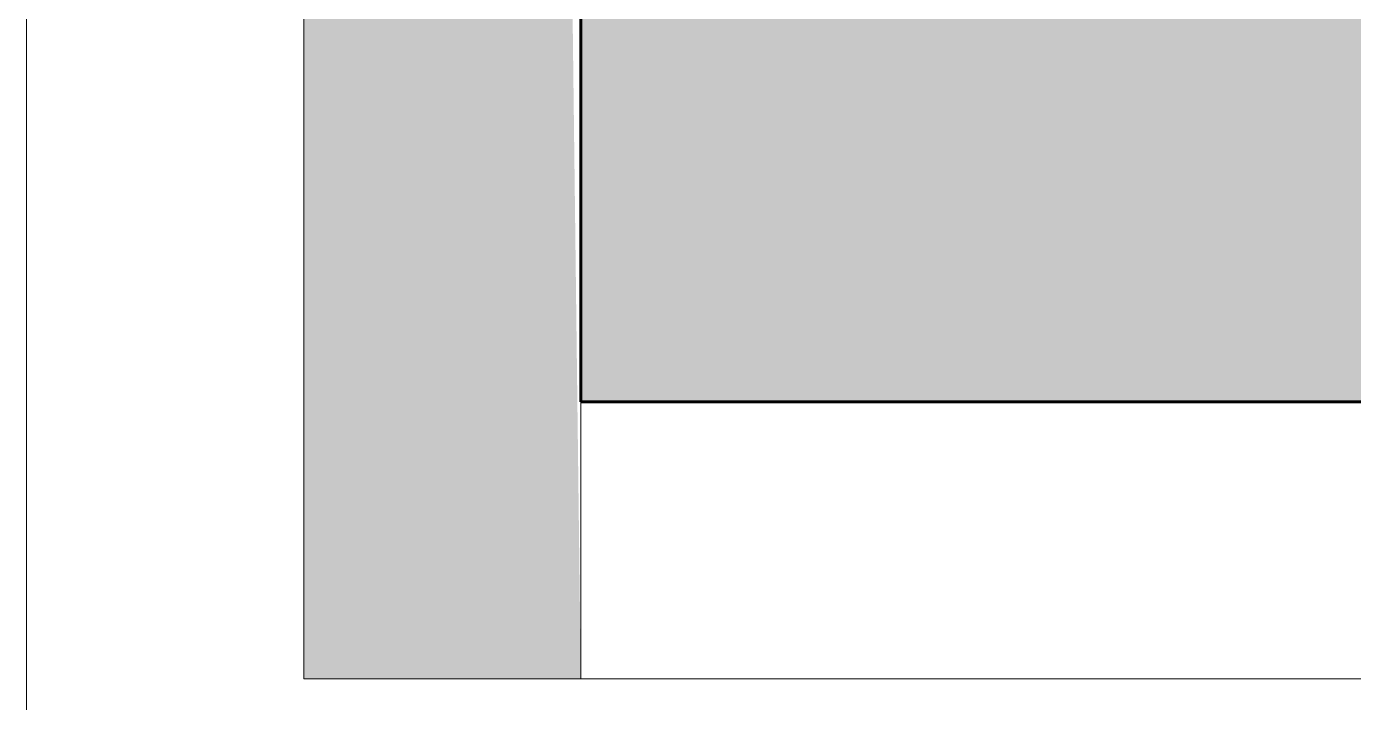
# Model space of a CAD drawing. Header units: inches. Extents: x -4169 to -1846, y 9706 to 12377.
# Drawn here: x -3499.174 to -3496.181, y 10351.911 to 10353.436 of the extents above; entities that cross this region are included whole.
import ezdxf

# ---------------------------------------------------------------- set-up
doc = ezdxf.new("R2010")
doc.units = ezdxf.units.IN
doc.header["$MEASUREMENT"] = 0
for name, color, linetype, lineweight in [('A-WALL', 113, 'Continuous', 18), ('A-WALL-PATT-4', 111, 'Continuous', 9), ('I-WALL-2', 2, 'Continuous', 5), ('I-WALL-3', 2, 'Continuous', 60), ('S-BEAM', 12, 'Continuous', 9)]:
    doc.layers.add(name, color=color, linetype=linetype, lineweight=lineweight)
pattern_1 = [(0, (0, 0), (20.48, 5.12), [0.845, -14.515, 0.845, -14.515, -81.92]), (0, (0, 0), (20.48, 5.12), [-30.72, 0.845, -29.875, 0.845, -14.515, -35.84]), (0, (0, 0), (20.48, 5.12), [-76.8, 0.845, -9.395, 0.845, -24.755]), (120, (7.68, 2.56), (-14.67405, 15.1762003), [0.845, -14.515, 0.845, -14.515, -81.92]), (120, (7.68, 2.56), (-14.67405, 15.1762003), [-30.72, 0.845, -29.875, 0.845, -14.515, -35.84]), (120, (7.68, 2.56), (-14.67405, 15.1762003), [-76.8, 0.845, -9.395, 0.845, -24.755]), (240, (10.24, 12.8), (-5.80595, -20.2962003), [0.845, -14.515, 0.845, -14.515, -81.92]), (240, (10.24, 12.8), (-5.80595, -20.2962003), [-30.72, 0.845, -29.875, 0.845, -14.515, -35.84]), (240, (10.24, 12.8), (-5.80595, -20.2962003), [-76.8, 0.845, -9.395, 0.845, -24.755])]

# ---------------------------------------------------------------- blocks, each defined once
blk = doc.blocks.new('Dimension Lumber - LVL - 3_5X5_5-V142-ENLARGED RCP - 1ST FLOOR PLAN')
at = {"layer": 'S-BEAM'}
blk.add_hatch(color=256, dxfattribs=at).paths.add_polyline_path([(23.5057, 0.8), (36, 0.8), (36, 1.75), (-44, 1.75), (-44, 0.8), (-24.375, 0.8), (-24.375, 1.7315), (18.6, 1.7315), (18.6, 0.8)], flags=0)

msp = doc.modelspace()

# ---------------------------------------------------------------- hatches: boundary and pattern name
at = {"layer": 'A-WALL-PATT-4'}
h = msp.add_hatch(dxfattribs=at)
h.set_pattern_fill('FP_1', color=256, style=0, pattern_type=2)
h.set_pattern_definition(pattern_1)
h.paths.add_polyline_path([(-3435.3237, 10351.9644), (-3417.2987, 10351.9644), (-3417.2987, 10352.5894), (-3454.9237, 10352.5894), (-3454.9237, 10351.9644), (-3438.8535, 10351.9644)], flags=0)
h.paths.add_polyline_path([(-3497.9237, 10351.9644), (-3494.9237, 10351.9644), (-3494.9237, 10352.5894), (-3497.9237, 10352.5894)], flags=0)
h = msp.add_hatch(dxfattribs=at)
h.set_pattern_fill('FP_1', color=256, style=0, pattern_type=2)
h.set_pattern_definition(pattern_1)
h.paths.add_polyline_path([(-3416.6737, 10351.3394), (-3416.6737, 10351.9644), (-3454.9237, 10351.9644), (-3454.9237, 10351.3394), (-3417.2737, 10351.3394)], flags=0)
h.paths.add_polyline_path([(-3498.5487, 10351.3394), (-3494.9237, 10351.3394), (-3494.9237, 10351.9644), (-3498.5487, 10351.9644)], flags=0)
at = {"layer": 'I-WALL-2'}
h = msp.add_hatch(color=256, dxfattribs=at)
h.paths.add_polyline_path([(-3497.9237, 10351.9644), (-3497.9499, 10354.0894), (-3498.5487, 10354.0894), (-3498.5487, 10351.9644), (-3497.9499, 10351.9644)], flags=0)
h.paths.add_polyline_path([(-3498.5487, 10394.0894), (-3497.9237, 10394.0894), (-3497.9499, 10410.7894), (-3498.5487, 10410.7894), (-3498.5487, 10409.9963)], flags=0)

# ---------------------------------------------------------------- linework, layer by layer
at = {"layer": 'A-WALL'}
for p, q in [((-3499.1737, 10354.0894), (-3499.1737, 10351.3394)), ((-3498.5487, 10354.0894), (-3498.5487, 10351.9644)), ((-3497.9237, 10351.9644), (-3497.9237, 10352.5894)), ((-3498.5487, 10351.9644), (-3494.9237, 10351.9644))]:
    msp.add_line(p, q, dxfattribs=at)
at = {"layer": 'I-WALL-3'}
for p, q in [((-3497.9237, 10354.0894), (-3497.9237, 10352.5894)), ((-3497.9237, 10352.5894), (-3494.9237, 10352.5894))]:
    msp.add_line(p, q, dxfattribs=at)

# ---------------------------------------------------------------- block references
at = {"layer": 'S-BEAM'}
msp.add_blockref('Dimension Lumber - LVL - 3_5X5_5-V142-ENLARGED RCP - 1ST FLOOR PLAN', (-3453.9237, 10351.7894), dxfattribs=at)

doc.saveas('drawing.dxf')
